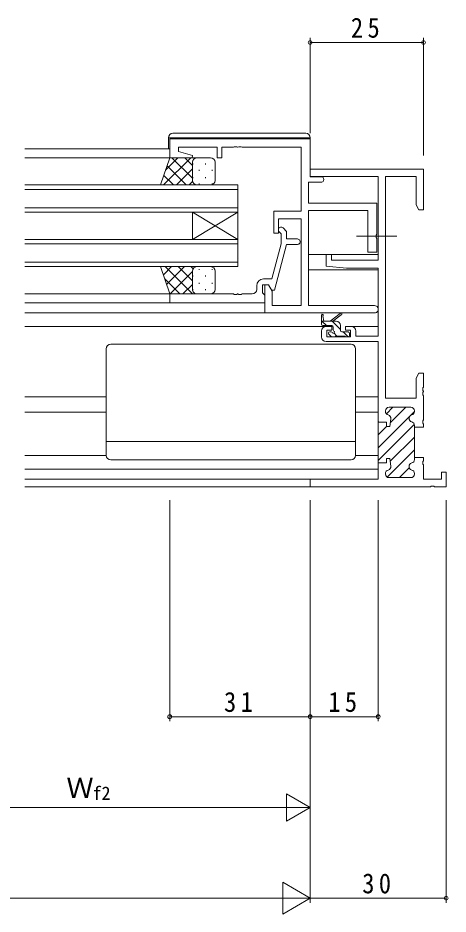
# Model space of a CAD drawing. Units: millimetres, scale not verified. Extents: x -594 to 539, y -420 to 386.
# Drawn here: x 238.3 to 333.3, y -254 to -56.5 of the extents above; entities that cross this region are included whole.
import ezdxf
from ezdxf.enums import TextEntityAlignment as Align

# ---------------------------------------------------------------- set-up
doc = ezdxf.new("R2010")
doc.units = ezdxf.units.MM
doc.header["$LTSCALE"] = 2
doc.linetypes.add('CHAIN2', pattern=[12, 9, -1, 1, -1])
for name, color, linetype, lineweight in [('0-3_YKK_11', 7, 'Continuous', 9), ('0-4_YKK_12', 2, 'Continuous', 9), ('0-5_YKK_13', 4, 'Continuous', 9), ('0-7_YKK_D', 6, 'Continuous', 9)]:
    doc.layers.add(name, color=color, linetype=linetype, lineweight=lineweight)
doc.styles.add('ＭＳ ゴシック', font='')
doc.styles.get('ＭＳ ゴシック').set_extended_font_data('MS Gothic')

msp = doc.modelspace()

# ---------------------------------------------------------------- linework, layer by layer
at = {"layer": '0-3_YKK_11'}
for p, q in [((271.836, -83.092), (271.836, -87.292)), ((302.836, -83.092), (271.836, -83.092)), ((285.877, -84.992), (286.061, -84.872)), ((286.061, -84.872), (286.611, -84.872)), ((286.611, -84.872), (286.794, -84.992)), ((286.877, -84.992), (287.061, -84.872)), ((287.061, -84.872), (287.611, -84.872)), ((287.611, -84.872), (287.794, -84.992)), ((302.836, -91.492), (302.836, -83.092)), ((273.736, -84.992), (282.336, -84.992)), ((273.736, -85.931), (273.736, -84.992)), ((276.865, -86.769), (273.736, -85.931)), ((276.796, -87.292), (276.865, -86.769)), ((282.336, -84.992), (282.336, -87.292)), ((283.336, -84.992), (285.877, -84.992)), ((283.336, -87.292), (283.336, -84.992)), ((286.794, -84.992), (286.877, -84.992)), ((287.794, -84.992), (300.836, -84.992)), ((300.836, -84.992), (300.836, -99.092)), ((271.836, -87.292), (276.796, -87.292)), ((282.336, -87.292), (283.336, -87.292)), ((302.836, -89.792), (327.836, -89.792)), ((302.836, -91.422), (302.836, -89.792)), ((327.836, -89.792), (327.836, -98.792)), ((302.466, -92.692), (305.236, -92.692)), ((302.466, -97.292), (302.466, -92.692)), ((317.836, -91.422), (302.836, -91.422)), ((305.236, -91.492), (302.836, -91.492)), ((317.836, -109.892), (317.836, -91.422)), ((326.206, -91.422), (319.466, -91.422)), ((319.466, -91.422), (319.466, -140.292)), ((326.206, -97.701), (326.206, -91.422)), ((317.536, -97.292), (302.466, -97.292)), ((317.536, -104.133), (317.536, -97.292)), ((326.836, -98.792), (326.206, -97.701)), ((294.836, -99.092), (294.836, -103.892)), ((300.836, -99.092), (294.836, -99.092)), ((295.836, -100.722), (300.836, -100.722)), ((295.836, -103.892), (295.836, -100.722)), ((300.836, -100.722), (300.836, -119.862)), ((302.466, -98.922), (315.536, -98.922)), ((302.466, -119.862), (302.466, -98.922)), ((315.536, -98.922), (315.536, -108.092)), ((327.836, -98.792), (326.836, -98.792)), ((294.836, -103.892), (295.836, -103.892)), ((296.436, -104.04), (296.011, -103.616)), ((296.436, -106.23), (296.436, -104.04)), ((296.86, -102.767), (297.636, -103.543)), ((297.636, -103.543), (297.636, -105.192)), ((317.416, -104.317), (317.536, -104.133)), ((317.416, -104.867), (317.416, -104.317)), ((294.356, -113.992), (296.436, -106.23)), ((297.635, -106.392), (294.929, -116.492)), ((300.036, -106.392), (297.635, -106.392)), ((297.636, -105.192), (300.036, -105.192)), ((317.536, -105.05), (317.416, -104.867)), ((317.536, -108.092), (317.536, -105.05)), ((306.336, -108.592), (307.536, -108.592)), ((306.336, -111.198), (306.336, -108.592)), ((307.536, -108.592), (307.536, -109.892)), ((315.536, -108.092), (317.536, -108.092)), ((307.536, -109.892), (317.836, -109.892)), ((310.836, -111.592), (306.336, -111.198)), ((317.836, -111.592), (310.836, -111.592)), ((317.836, -126.592), (317.836, -111.592)), ((292.536, -113.992), (294.356, -113.992)), ((291.036, -116.292), (291.036, -115.492)), ((292.336, -115.292), (292.336, -117.092)), ((293.636, -115.292), (292.336, -115.292)), ((292.836, -115.292), (292.836, -121.492)), ((293.636, -115.292), (292.836, -115.292)), ((294.328, -116.492), (293.636, -115.292)), ((294.466, -116.729), (293.636, -115.292)), ((294.929, -116.492), (294.328, -116.492)), ((271.836, -117.292), (285.877, -117.292)), ((271.836, -119.292), (271.836, -117.292)), ((285.877, -117.292), (286.061, -117.412)), ((286.061, -117.412), (286.611, -117.412)), ((286.611, -117.412), (286.794, -117.292)), ((286.794, -117.292), (286.877, -117.292)), ((286.877, -117.292), (287.061, -117.412)), ((287.061, -117.412), (287.611, -117.412)), ((287.611, -117.412), (287.794, -117.292)), ((287.794, -117.292), (290.036, -117.292)), ((292.336, -117.092), (292.536, -117.292)), ((292.536, -117.292), (292.836, -117.592)), ((292.836, -117.592), (292.836, -119.292)), ((294.466, -119.862), (294.466, -116.729)), ((292.836, -119.292), (271.836, -119.292)), ((300.836, -119.862), (294.466, -119.862)), ((317.021, -119.862), (302.466, -119.862)), ((292.836, -121.492), (317.021, -121.492)), ((305.336, -126.792), (305.336, -125.492)), ((306.336, -124.492), (307.636, -124.492)), ((306.536, -125.292), (306.536, -126.792)), ((307.636, -125.292), (306.536, -125.292)), ((307.636, -124.492), (307.636, -125.292)), ((310.636, -124.492), (311.936, -124.492)), ((310.636, -125.292), (310.636, -124.492)), ((311.736, -125.292), (310.636, -125.292)), ((311.736, -126.792), (311.736, -125.292)), ((312.936, -125.492), (312.936, -126.592)), ((317.836, -127.792), (306.336, -127.792)), ((306.536, -126.792), (311.736, -126.792)), ((312.936, -126.592), (317.836, -126.592)), ((317.836, -145.542), (317.836, -127.792)), ((326.206, -135.883), (326.836, -134.792)), ((326.206, -140.292), (326.206, -135.883)), ((326.836, -134.792), (327.836, -134.792)), ((327.836, -134.792), (327.836, -137.834)), ((327.836, -137.834), (327.716, -138.017)), ((327.716, -138.017), (327.716, -138.567)), ((327.716, -138.567), (327.836, -138.75)), ((327.836, -138.834), (327.716, -139.017)), ((327.716, -139.017), (327.716, -139.567)), ((327.716, -139.567), (327.836, -139.75)), ((327.836, -138.75), (327.836, -138.834)), ((327.836, -139.75), (327.836, -145.084)), ((319.466, -140.292), (326.206, -140.292)), ((317.836, -151.192), (325.836, -143.192)), ((319.436, -143.193), (319.436, -143.092)), ((319.436, -143.092), (319.436, -143.193)), ((319.642, -143.729), (321.079, -142.292)), ((320.236, -142.292), (325.036, -142.292)), ((325.036, -142.292), (320.236, -142.292)), ((320.536, -145.663), (323.907, -142.292)), ((325.836, -143.092), (325.836, -143.193)), ((325.836, -143.193), (325.836, -143.092)), ((317.836, -145.535), (317.92, -145.45)), ((317.836, -145.542), (319.636, -145.542)), ((317.836, -154.842), (317.836, -145.542)), ((317.836, -154.842), (317.836, -145.542)), ((319.636, -145.542), (317.836, -145.542)), ((317.836, -154.02), (325.8, -146.056)), ((319.636, -145.542), (319.636, -146.542)), ((319.636, -146.542), (319.636, -145.542)), ((320.436, -146.542), (320.631, -144.833)), ((320.631, -144.833), (320.436, -146.542)), ((327.836, -145.084), (327.716, -145.267)), ((327.716, -145.267), (327.716, -145.817)), ((327.716, -145.817), (327.836, -146)), ((327.836, -146), (327.836, -146.692)), ((317.836, -148.363), (319.735, -146.464)), ((319.636, -146.542), (320.436, -146.542)), ((320.436, -146.542), (319.636, -146.542)), ((325.836, -146.291), (325.836, -146.692)), ((325.836, -146.692), (325.836, -146.291)), ((325.836, -146.692), (325.836, -153.392)), ((327.836, -146.692), (325.836, -146.692)), ((320.508, -154.176), (325.836, -148.848)), ((319.831, -157.682), (325.836, -151.677)), ((319.636, -153.542), (319.636, -154.542)), ((320.436, -153.542), (319.636, -153.542)), ((319.636, -153.542), (320.436, -153.542)), ((319.636, -154.542), (319.636, -153.542)), ((320.631, -155.251), (320.436, -153.542)), ((320.436, -153.542), (320.631, -155.251)), ((325.836, -153.392), (325.836, -153.793)), ((325.836, -153.392), (327.836, -153.392)), ((325.836, -153.793), (325.836, -153.392)), ((327.836, -153.392), (327.836, -154.084)), ((317.836, -154.542), (319.636, -154.542)), ((317.836, -158.162), (317.836, -154.542)), ((319.636, -154.542), (318.136, -154.542)), ((322.549, -157.792), (324.696, -155.645)), ((327.836, -154.084), (327.716, -154.267)), ((327.716, -154.267), (327.716, -154.817)), ((327.716, -154.817), (327.836, -155)), ((327.836, -155), (327.836, -158.162)), ((319.436, -156.992), (319.436, -156.891)), ((319.436, -156.891), (319.436, -156.992)), ((325.036, -157.792), (320.236, -157.792)), ((320.236, -157.792), (325.036, -157.792)), ((325.836, -156.891), (325.836, -156.992)), ((325.836, -156.992), (325.836, -156.891)), ((331.836, -156.592), (332.836, -156.592)), ((331.836, -158.162), (331.836, -156.592)), ((332.836, -156.592), (332.836, -159.792)), ((302.836, -158.162), (317.836, -158.162)), ((302.836, -159.792), (302.836, -158.162)), ((329.378, -159.792), (302.836, -159.792)), ((329.378, -159.792), (302.836, -159.792)), ((327.836, -158.162), (331.836, -158.162)), ((329.561, -159.672), (329.378, -159.792)), ((330.111, -159.672), (329.561, -159.672)), ((330.294, -159.792), (330.111, -159.672)), ((332.836, -159.792), (330.294, -159.792))]:
    msp.add_line(p, q, dxfattribs=at)
for centre, radius, start, end in [((305.236, -92.092), 0.6, 269.99998, 90), ((296.436, -103.192), 0.6, 44.99998, 225), ((300.036, -105.792), 0.6, 269.99998, 90), ((292.536, -115.492), 1.5, 90, 179.99998), ((290.036, -116.292), 1, 270, 359.99998), ((317.021, -120.677), 0.815, 269.99998, 90), ((306.336, -125.492), 1, 90, 179.99998), ((311.936, -125.492), 1, 0, 89.99998), ((306.336, -126.792), 1, 180, 269.99998), ((320.236, -143.092), 0.8, 90, 179.99998), ((320.236, -143.092), 0.8, 90, 179.99998), ((320.236, -143.193), 0.8, 180.00002, 255.52251), ((320.236, -143.193), 0.8, 180.00002, 255.52251), ((319.836, -144.742), 0.8, 353.49696, 75.52246), ((319.836, -144.742), 0.8, 353.49696, 75.52246), ((325.436, -144.742), 0.8, 104.47751, 255.52248), ((325.436, -144.742), 0.8, 104.47751, 255.52248), ((325.036, -143.092), 0.8, 0, 89.99998), ((325.036, -143.092), 0.8, 0, 89.99998), ((325.036, -143.193), 0.8, 284.47748, 359.99997), ((325.036, -143.193), 0.8, 284.47748, 359.99997), ((325.036, -146.291), 0.8, 0.00002, 75.52251), ((325.036, -146.291), 0.8, 0.00002, 75.52251), ((325.036, -153.793), 0.8, 284.47748, 359.99997), ((325.036, -153.793), 0.8, 284.47748, 359.99997), ((319.836, -155.342), 0.8, 284.47752, 6.50302), ((319.836, -155.342), 0.8, 284.47752, 6.50302), ((325.436, -155.342), 0.8, 104.47751, 255.52248), ((325.436, -155.342), 0.8, 104.47751, 255.52248), ((320.236, -156.891), 0.8, 104.47748, 179.99997), ((320.236, -156.891), 0.8, 104.47748, 179.99997), ((320.236, -156.992), 0.8, 180, 269.99998), ((320.236, -156.992), 0.8, 180, 269.99998), ((325.036, -156.992), 0.8, 270, 359.99998), ((325.036, -156.992), 0.8, 270, 359.99998), ((325.036, -156.891), 0.8, 0.00002, 75.52251), ((325.036, -156.891), 0.8, 0.00002, 75.52251)]:
    msp.add_arc(centre, radius, start, end, dxfattribs=at)
at = {"layer": '0-4_YKK_12'}
for p, q in [((271.836, -85.291), (239.836, -85.291)), ((272.336, -87.292), (239.836, -87.292)), ((286.836, -93.292), (239.836, -93.292)), ((286.836, -94.292), (239.836, -94.292)), ((286.836, -93.292), (286.836, -99.292)), ((286.836, -98.292), (239.836, -98.292)), ((286.836, -99.292), (239.836, -99.292)), ((286.836, -105.292), (276.836, -99.292)), ((286.836, -99.292), (276.836, -105.292)), ((276.836, -99.292), (276.836, -105.292)), ((286.836, -99.292), (286.836, -105.292)), ((286.836, -105.292), (239.836, -105.292)), ((286.836, -106.292), (239.836, -106.292)), ((286.836, -105.292), (286.836, -111.292)), ((317.836, -108.592), (302.466, -108.592)), ((286.836, -110.292), (239.836, -110.292)), ((286.836, -111.292), (239.836, -111.292)), ((317.836, -111.992), (302.466, -111.992)), ((272.336, -117.292), (239.836, -117.291)), ((272.136, -119.292), (239.836, -119.292)), ((293.136, -121.492), (239.836, -121.492)), ((306.336, -124.492), (239.836, -124.492)), ((317.836, -124.492), (311.936, -124.492)), ((257.836, -139.992), (239.836, -139.992)), ((317.836, -139.992), (312.836, -139.992)), ((257.836, -143.392), (239.836, -143.392)), ((317.836, -143.392), (312.836, -143.392)), ((317.836, -155.892), (239.836, -155.892)), ((317.536, -158.162), (239.836, -158.162)), ((303.136, -159.792), (239.836, -159.792))]:
    msp.add_line(p, q, dxfattribs=at)
at = {"layer": '0-5_YKK_13'}
for p, q in [((271.536, -82.892), (271.535, -85.291)), ((272.536, -81.892), (301.836, -81.892)), ((269.836, -93.292), (271.836, -87.292)), ((276.467, -87.292), (270.467, -93.292)), ((273.639, -87.292), (270.934, -89.997)), ((271.836, -87.292), (277.836, -87.292)), ((276.836, -91.812), (272.315, -87.292)), ((276.836, -88.983), (275.144, -87.292)), ((276.836, -88.292), (276.836, -92.292)), ((276.836, -88.292), (276.836, -92.292)), ((276.926, -88.542), (276.926, -88.742)), ((280.836, -87.292), (277.836, -87.292)), ((279.756, -88.542), (279.756, -88.742)), ((281.836, -92.292), (281.836, -88.292)), ((275.487, -93.292), (271.248, -89.053)), ((276.836, -89.752), (273.296, -93.292)), ((278.341, -89.957), (278.341, -90.157)), ((281.171, -89.957), (281.171, -90.157)), ((272.659, -93.292), (270.541, -91.174)), ((276.869, -92.547), (276.124, -93.292)), ((276.926, -91.572), (276.926, -91.772)), ((279.756, -91.572), (279.756, -91.772)), ((277.836, -93.292), (269.836, -93.292)), ((277.836, -93.292), (280.836, -93.292)), ((278.341, -92.987), (278.341, -93.187)), ((281.171, -92.987), (281.171, -93.187)), ((269.836, -111.292), (271.836, -117.292)), ((277.836, -111.292), (269.836, -111.292)), ((272.259, -111.292), (270.441, -113.109)), ((276.867, -117.292), (270.867, -111.292)), ((275.087, -111.292), (271.149, -115.23)), ((276.836, -112.372), (271.915, -117.292)), ((276.836, -114.432), (273.696, -111.292)), ((276.99, -111.758), (276.524, -111.292)), ((276.836, -116.292), (276.836, -112.292)), ((276.836, -116.292), (276.836, -112.292)), ((277.836, -111.292), (280.836, -111.292)), ((278.341, -112.027), (278.341, -111.827)), ((281.171, -112.027), (281.171, -111.827)), ((281.836, -112.292), (281.836, -116.292)), ((274.039, -117.292), (270.734, -113.987)), ((276.926, -113.442), (276.926, -113.242)), ((279.756, -113.442), (279.756, -113.242)), ((276.836, -115.2), (274.744, -117.292)), ((276.926, -116.472), (276.926, -116.272)), ((278.341, -115.057), (278.341, -114.857)), ((279.756, -116.472), (279.756, -116.272)), ((281.171, -115.057), (281.171, -114.857)), ((271.836, -117.292), (277.836, -117.292)), ((277.6, -117.264), (277.572, -117.292)), ((280.836, -117.292), (277.836, -117.292)), ((305.336, -123.992), (305.336, -121.992)), ((305.636, -122.166), (305.834, -123.292)), ((307.236, -123.292), (309.454, -121.609)), ((307.836, -123.292), (309.655, -121.891)), ((308.536, -123.292), (305.336, -123.292)), ((306.432, -124.292), (305.432, -123.292)), ((307.636, -124.292), (305.636, -124.292)), ((309.536, -125.151), (307.677, -123.292)), ((309.536, -125.392), (309.536, -124.292)), ((307.424, -126.704), (306.924, -126.204)), ((307.136, -125.692), (307.475, -125.692)), ((307.936, -125.231), (307.936, -124.592)), ((308.732, -126.592), (308.053, -125.913)), ((309.836, -125.692), (311.236, -125.692)), ((311.177, -126.792), (310.077, -125.692)), ((311.536, -125.992), (311.536, -126.492)), ((308.236, -126.792), (307.636, -126.792)), ((310.536, -126.592), (308.436, -126.592)), ((311.236, -126.792), (310.736, -126.792)), ((257.836, -152.892), (257.836, -129.392)), ((311.836, -128.392), (258.836, -128.392)), ((312.836, -152.892), (312.836, -129.392)), ((312.836, -149.852), (257.836, -149.852)), ((257.836, -152.891), (239.836, -152.891)), ((311.836, -153.892), (258.836, -153.892)), ((317.836, -152.891), (312.836, -152.891))]:
    msp.add_line(p, q, dxfattribs=at)
at = {"layer": '0-5_YKK_13', "linetype": 'CHAIN2'}
msp.add_line((321.966, -104.592), (313.036, -104.592), dxfattribs=at)
at = {"layer": '0-5_YKK_13'}
for points in [[(302.336, -82.892), (272.036, -82.892), (271.536, -82.892)], [(302.836, -83.592), (302.836, -82.892), (302.336, -82.892)]]:
    msp.add_lwpolyline(points, dxfattribs=at)
for centre, radius, start, end in [((272.536, -82.892), 1, 90, 180), ((301.836, -82.892), 1, 0, 90), ((277.836, -88.292), 1, 90.00009, 180.00009), ((277.836, -88.292), 1, 90.00009, 180.00009), ((280.836, -88.292), 1, 0.00009, 90.00009), ((277.836, -92.292), 1, 180.00009, 270.00009), ((277.836, -92.292), 1, 180.00009, 270.00009), ((280.836, -92.292), 1, 270.00009, 0.00009), ((277.836, -112.292), 1, 89.99989, 179.99989), ((277.836, -112.292), 1, 89.99989, 179.99989), ((280.836, -112.292), 1, 359.99989, 89.99989), ((277.836, -116.292), 1, 179.99989, 269.99989), ((277.836, -116.292), 1, 179.99989, 269.99989), ((280.836, -116.292), 1, 269.99989, 359.99989), ((305.536, -121.992), 0.2, 300, 180), ((309.636, -121.692), 0.2, 275.58287, 155.58287), ((305.636, -123.992), 0.3, 180, 270), ((307.636, -124.592), 0.3, 0, 90), ((308.536, -124.292), 1, 0, 90), ((307.136, -125.992), 0.3, 90, 225), ((307.475, -125.992), 0.3, 33.05573, 90), ((307.936, -125.692), 0.25, 213.05573, 56.94426), ((308.236, -125.231), 0.3, 180, 236.94426), ((309.836, -125.392), 0.3, 180, 270), ((311.236, -125.992), 0.3, 0, 90), ((307.636, -126.492), 0.3, 225, 270), ((308.236, -126.592), 0.2, 270, 0), ((310.736, -126.592), 0.2, 180, 270), ((311.236, -126.492), 0.3, 270, 0), ((258.836, -129.392), 1, 90, 180), ((311.836, -129.392), 1, 0, 90), ((258.836, -152.892), 1, 180, 270), ((311.836, -152.892), 1, 270, 0)]:
    msp.add_arc(centre, radius, start, end, dxfattribs=at)
at = {"layer": '0-7_YKK_D'}
for p, q in [((302.836, -81.892), (302.836, -60.892)), ((327.836, -86.792), (327.836, -60.892)), ((327.836, -61.892), (302.836, -61.892)), ((271.836, -162.792), (271.836, -211.489)), ((302.836, -162.792), (302.836, -251.489)), ((302.836, -162.792), (302.836, -211.489)), ((302.836, -162.792), (302.836, -211.489)), ((302.836, -162.792), (302.836, -251.489)), ((317.836, -162.792), (317.836, -211.489)), ((332.836, -162.792), (332.836, -251.489)), ((302.836, -193.489), (302.836, -231.489)), ((302.836, -210.489), (271.836, -210.489)), ((317.836, -210.489), (302.836, -210.489)), ((297.64, -227.489), (297.64, -233.489)), ((302.836, -230.489), (297.64, -227.489)), ((210.836, -230.489), (296.836, -230.489)), ((302.836, -230.489), (292.443, -230.489)), ((302.836, -230.489), (297.64, -233.489)), ((296.774, -246.989), (296.774, -253.989)), ((302.836, -250.489), (296.774, -246.989)), ((-177.164, -250.489), (295.836, -250.489)), ((302.836, -250.489), (290.711, -250.489)), ((302.836, -250.489), (296.774, -253.989)), ((302.836, -250.489), (332.836, -250.489))]:
    msp.add_line(p, q, dxfattribs=at)
for centre in [(302.836, -61.892), (327.836, -61.892), (271.836, -210.489), (302.836, -210.489), (302.836, -210.489), (317.836, -210.489), (332.836, -250.489)]:
    msp.add_circle(centre, 0.425, dxfattribs=at)

# ---------------------------------------------------------------- texts
at = {"layer": '0-7_YKK_D', "color": 7, "style": 'ＭＳ ゴシック'}
msp.add_text('Ｗ', height=4.399, dxfattribs=at).set_placement((249.036, -229.689), align=Align.BOTTOM_LEFT)
at = {"layer": '0-7_YKK_D', "color": 4, "style": 'ＭＳ ゴシック'}
msp.add_text('f2', height=2.933, dxfattribs=at).set_placement((254.796, -229.689), align=Align.BOTTOM_LEFT)
at = {"layer": '0-7_YKK_D', "color": 7, "char_height": 4.399, "attachment_point": 7, "style": 'ＭＳ ゴシック'}
for s, insert in [('\\T1.36;\\W0.9;25', (311.816, -60.892)), ('\\T1.36;\\W0.9;31', (283.816, -209.489)), ('\\T1.36;\\W0.9;15', (306.816, -209.489)), ('\\T1.36;\\W0.9;30', (314.316, -249.489))]:
    msp.add_mtext(s, dxfattribs=dict(at, insert=insert))

doc.saveas('drawing.dxf')
